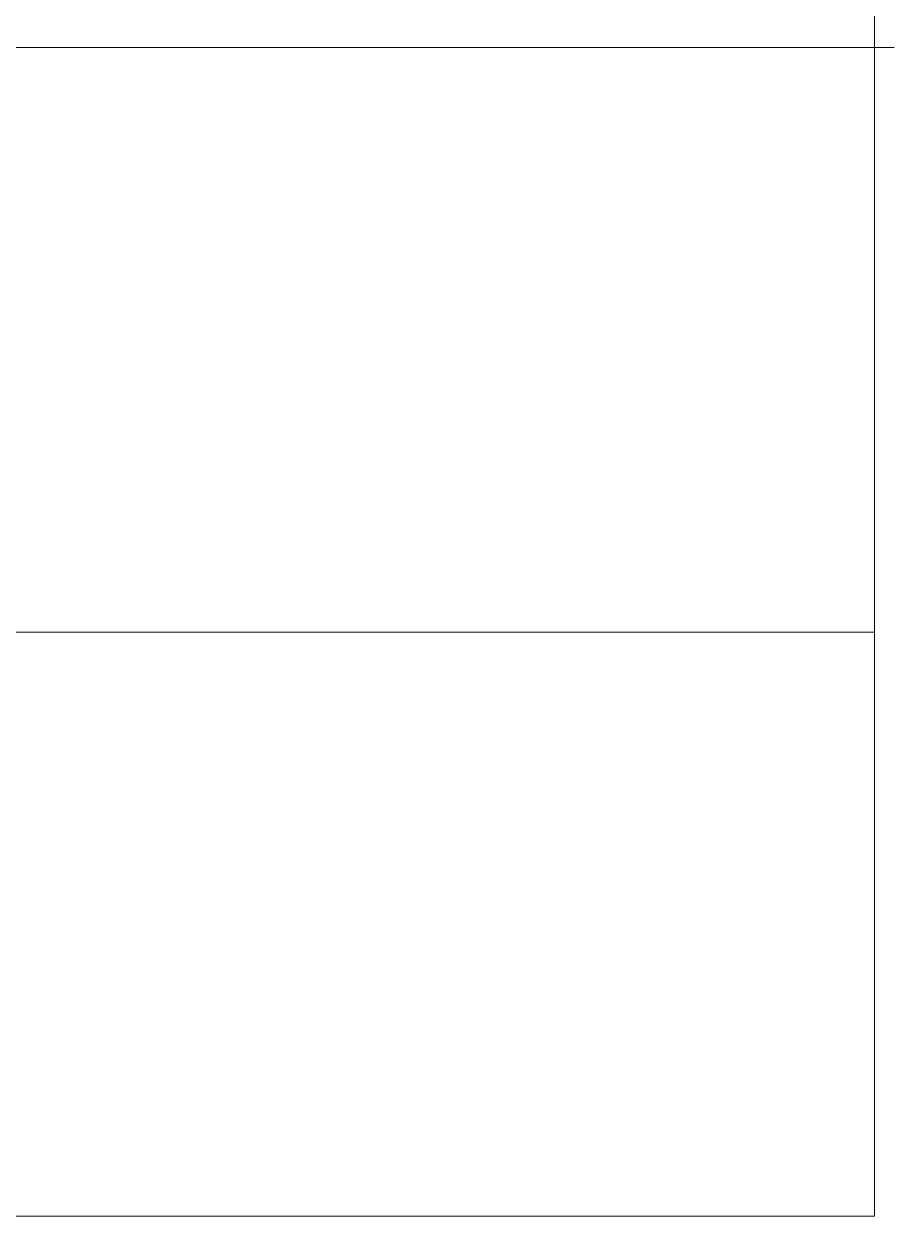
# Model space of a CAD drawing. Header units: millimetres. Extents: x 1422 to 6060, y -58 to 3182.
# Drawn here: x 5866.8 to 6059.7, y -57.9 to 206.6 of the extents above; entities that cross this region are included whole.
import ezdxf

# ---------------------------------------------------------------- set-up
doc = ezdxf.new("R2010")
doc.units = ezdxf.units.MM
doc.header["$MEASUREMENT"] = 0
doc.layers.add('Domyślny', color=7, linetype='Continuous', true_color=0x000000)

msp = doc.modelspace()

# ---------------------------------------------------------------- linework, layer by layer
at = {"layer": 'Domyślny', "color": 18, "lineweight": 15, "true_color": 0x000000}
for p, q in [((6055.35, -57.93), (6055.35, 3182.07)), ((6055.35, 460.5), (6055.35, -57.92)), ((4307.17, 201.32), (6059.73, 201.32)), ((4307.17, 71.66), (6055.34, 71.66)), ((6055.35, -57.93), (1422.19, -57.93)), ((6055.35, -57.93), (4307.18, -57.93))]:
    msp.add_line(p, q, dxfattribs=at)

doc.saveas('drawing.dxf')
